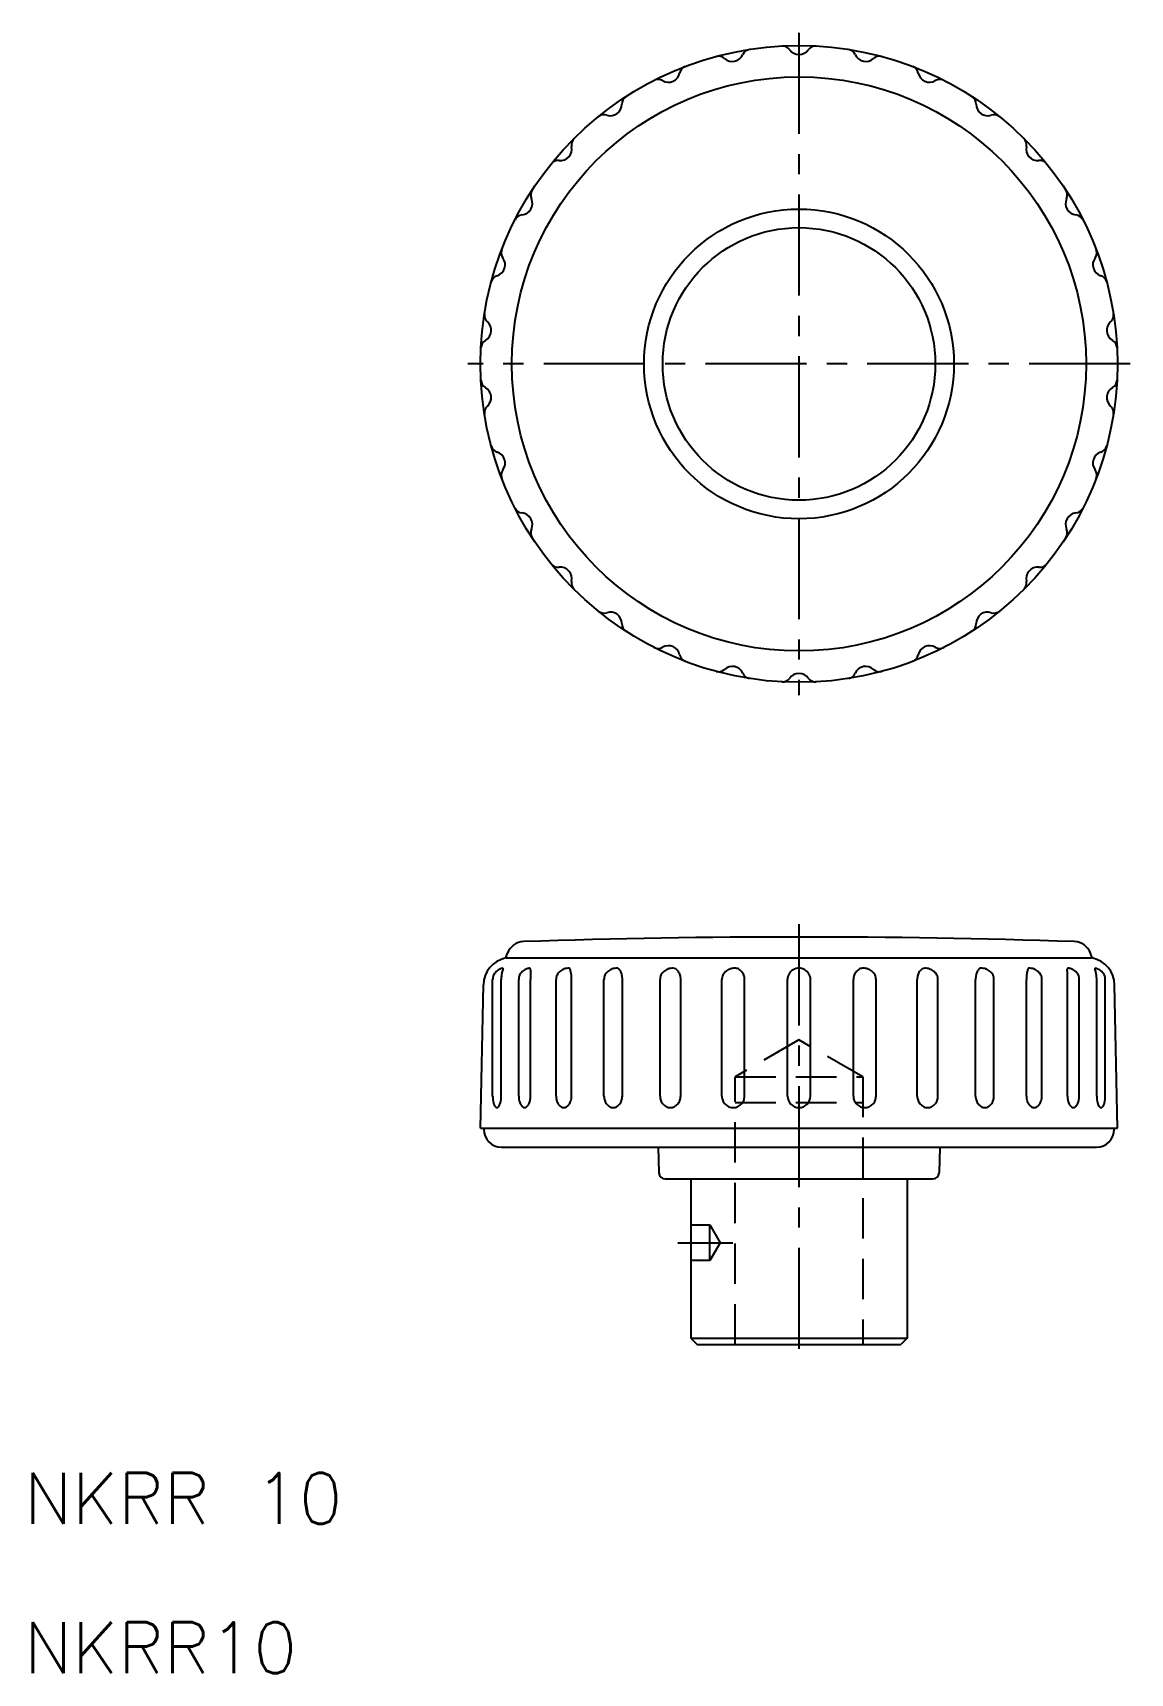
# Model space of a CAD drawing. Extents: x 53 to 139, y 91 to 220.
import ezdxf
from ezdxf.enums import TextEntityAlignment as Align

# ---------------------------------------------------------------- set-up
doc = ezdxf.new("R2010")
doc.units = 0
doc.header["$LTSCALE"] = 0.25
doc.linetypes.add('CENTER', pattern=[50.8, 31.75, -6.35, 6.35, -6.35])
doc.linetypes.add('DASHED', pattern=[19.05, 12.7, -6.35])
doc.layers.get('0').update_dxf_attribs({"linetype": 'CONTINUOUS'})
doc.layers.add('CENTER', color=1, linetype='CENTER')
doc.styles.get("Standard").update_dxf_attribs({"font": 'txt.shx'})

msp = doc.modelspace()

# ---------------------------------------------------------------- linework, layer by layer
at = {"color": 7, "linetype": 'CONTINUOUS'}
for p, q in [((89.860728, 147.393903), (89.992728, 147.759203)), ((89.860728, 147.393903), (135.892728, 147.393903)), ((101.368728, 147.393903), (101.368728, 147.394003)), ((112.876728, 147.393903), (112.876828, 147.393903)), ((135.892728, 147.393903), (135.759728, 147.759203)), ((88.828728, 136.546703), (88.828728, 145.695203)), ((89.502728, 136.546703), (89.502728, 145.695203)), ((90.874728, 136.546703), (90.874728, 145.695203)), ((91.800728, 136.546703), (91.800728, 145.695203)), ((93.804728, 136.546703), (93.804728, 145.695203)), ((95.023728, 136.546703), (95.023728, 145.695203)), ((97.568728, 136.546703), (97.568728, 145.695203)), ((99.011728, 136.546703), (99.011728, 145.695203)), ((101.966728, 136.546703), (101.966728, 145.695203)), ((103.591728, 136.546703), (103.591728, 145.695203)), ((106.828728, 136.546703), (106.828728, 145.695203)), ((108.601728, 136.546703), (108.601728, 145.695203)), ((111.976728, 136.546703), (111.976728, 145.695203)), ((113.776728, 136.546703), (113.776728, 145.695203)), ((117.151728, 136.546703), (117.151728, 145.695203)), ((118.924728, 136.546703), (118.924728, 145.695203)), ((122.161728, 136.546703), (122.161728, 145.695203)), ((123.786728, 136.546703), (123.786728, 145.695203)), ((126.741728, 136.546703), (126.741728, 145.695203)), ((128.184728, 136.546703), (128.184728, 145.695203)), ((130.729728, 136.546703), (130.729728, 145.695203)), ((131.947728, 136.546703), (131.947728, 145.695203)), ((133.952728, 136.546703), (133.952728, 145.695203)), ((134.878728, 136.546703), (134.878728, 145.695203)), ((136.250728, 136.546703), (136.250728, 145.695203)), ((136.924728, 136.546703), (136.924728, 145.695203)), ((87.876728, 134.039103), (88.104328, 145.283603)), ((137.876728, 134.039103), (137.648728, 145.283603)), ((87.876728, 134.039103), (137.876728, 134.039103)), ((88.126728, 134.039103), (88.126728, 133.939103)), ((137.626728, 134.039103), (137.626728, 133.939103)), ((89.526728, 132.539103), (136.226728, 132.539103)), ((101.810728, 132.539103), (101.878728, 130.526003)), ((123.941728, 132.539103), (123.874728, 130.526003)), ((102.378728, 130.039103), (123.374728, 130.039103)), ((104.376728, 130.039103), (104.376728, 117.539103)), ((121.376728, 130.039103), (121.376728, 117.539103)), ((104.376728, 117.539103), (121.376728, 117.539103)), ((104.376728, 117.539103), (104.876728, 117.039103)), ((121.376728, 117.539103), (120.876728, 117.039103)), ((104.876728, 117.039103), (120.876728, 117.039103))]:
    msp.add_line(p, q, dxfattribs=at)
at = {"color": 3, "linetype": 'DASHED'}
for p, q in [((112.876728, 140.954903), (107.876728, 138.068203)), ((117.876728, 138.068203), (112.876728, 140.954903)), ((107.876728, 117.039103), (107.876728, 138.068203)), ((107.876728, 138.068203), (117.876728, 138.068203)), ((117.876728, 138.068203), (117.876728, 117.039103)), ((107.876728, 136.039103), (117.876728, 136.039103)), ((104.376728, 126.439103), (105.876728, 126.439103)), ((105.876728, 123.639103), (105.876728, 126.439103)), ((105.876728, 126.439103), (106.684728, 125.039103)), ((106.684728, 125.039103), (105.876728, 123.639103)), ((105.876728, 123.639103), (104.376728, 123.639103))]:
    msp.add_line(p, q, dxfattribs=at)
at = {"color": 7, "linetype": 'CONTINUOUS'}
for radius in [25, 22.54, 12.1608, 10.7]:
    msp.add_circle((112.876728, 194.038403), radius, dxfattribs=at)
for centre, radius, start, end in [((111.577728, 218.303403), 0.699994, 35.746378, 93.0633), ((114.175728, 218.303403), 0.700005, 86.936777, 144.253011), ((106.561728, 217.503403), 0.700002, 47.746693, 105.062984), ((107.637728, 218.687403), 0.900002, 227.746999, 336.253002), ((109.101728, 218.043403), 0.699996, 98.93692, 156.252982), ((112.876728, 219.238403), 0.900002, 215.747029, 324.252974), ((116.651728, 218.043403), 0.7, 23.74721, 81.0631), ((118.115728, 218.687403), 0.900006, 203.747001, 312.253003), ((119.191728, 217.503403), 0.7, 74.937093, 132.252983), ((102.626728, 217.059403), 0.900006, 239.747027, 348.252973), ((104.193728, 216.734403), 0.699996, 110.937005, 168.25301), ((121.559728, 216.734403), 0.699992, 11.746208, 69.063015), ((123.126728, 217.059403), 0.899998, 191.746972, 300.252001), ((101.820728, 215.677403), 0.699996, 59.746492, 117.063012), ((123.932728, 215.677403), 0.699999, 62.936721, 120.253012), ((98.064728, 214.425403), 0.900006, 251.746998, 0.253534), ((99.664728, 214.432403), 0.700004, 122.936976, 180.254012), ((126.088728, 214.432403), 0.700004, 359.74599, 57.063388), ((127.688728, 214.425403), 0.900003, 179.747002, 288.253004), ((97.563728, 212.906403), 0.700003, 71.746692, 129.062983), ((128.189728, 212.906403), 0.700006, 50.936406, 108.252984), ((95.712728, 211.240403), 0.699997, 134.937004, 192.253009), ((130.040728, 211.240403), 0.699997, 347.746993, 45.062672), ((93.974728, 209.310403), 0.699996, 83.746605, 141.063011), ((94.149728, 210.900403), 0.899993, 263.747026, 12.253275), ((131.603728, 210.900403), 0.900004, 167.746974, 276.252976), ((131.777728, 209.310403), 0.700007, 38.936607, 96.2533), ((92.511728, 207.295403), 0.7, 146.936975, 204.25298), ((133.241728, 207.295403), 0.699996, 335.747023, 33.06379), ((91.052728, 206.638403), 0.900001, 275.746997, 24.253074), ((134.700728, 206.638403), 0.900005, 155.747003, 264.253005), ((91.212728, 205.046403), 0.700005, 95.746691, 153.062982), ((134.540728, 205.046403), 0.700001, 26.93698, 84.254017), ((88.910028, 201.825403), 0.900006, 287.747025, 36.253618), ((90.200728, 202.771403), 0.699997, 158.937003, 216.251976), ((136.843728, 201.825403), 0.899994, 143.746975, 252.252977), ((135.552728, 202.771403), 0.699992, 323.746995, 21.064278), ((89.397728, 200.301403), 0.699999, 107.747005, 165.06301), ((136.355728, 200.301403), 0.699996, 14.936208, 72.253473), ((88.880128, 197.866403), 0.7, 170.936973, 228.252978), ((87.814728, 196.672403), 0.900001, 299.746996, 48.253818), ((137.938728, 196.672403), 0.899997, 131.747004, 240.253006), ((136.873728, 197.866403), 0.700002, 311.747024, 9.063963), ((88.608628, 195.283403), 0.700001, 119.746976, 177.062007), ((137.144728, 195.283403), 0.7, 2.936294, 60.252987), ((88.608628, 192.793403), 0.700001, 182.937976, 240.253006), ((87.814728, 191.404403), 0.899997, 311.747024, 60.253273), ((137.938728, 191.404403), 0.899998, 119.746976, 228.252978), ((137.144728, 192.793403), 0.700001, 299.746996, 357.062027), ((88.880128, 190.210403), 0.699997, 131.747004, 189.063009), ((136.873728, 190.210403), 0.699992, 350.936993, 48.253474), ((89.397728, 187.775403), 0.7, 194.936972, 252.252977), ((88.910028, 186.251403), 0.899994, 323.746995, 72.253015), ((136.843728, 186.251403), 0.900008, 107.747005, 216.253008), ((136.355728, 187.775403), 0.699997, 287.747025, 345.062973), ((90.200728, 185.305403), 0.699998, 143.746975, 201.06298), ((135.552728, 185.305403), 0.699997, 338.937023, 36.253904), ((91.212728, 183.030403), 0.700001, 206.937, 264.253005), ((91.052728, 181.438403), 0.899998, 335.747023, 84.253272), ((134.700728, 181.438403), 0.900001, 95.746805, 204.25298), ((134.540728, 183.030403), 0.700006, 275.746997, 333.063002), ((92.511728, 180.781403), 0.700003, 155.747003, 213.063008), ((133.241728, 180.781403), 0.700006, 326.936994, 24.252616), ((93.974728, 178.766403), 0.700001, 218.937028, 276.252976), ((94.149728, 177.176403), 0.900004, 347.746993, 96.253185), ((131.603728, 177.176403), 0.900001, 83.746319, 192.253009), ((131.777728, 178.766403), 0.700004, 263.747026, 321.062), ((95.712728, 176.836403), 0.699997, 167.746974, 225.062979), ((130.040728, 176.836403), 0.700002, 314.937024, 12.253619), ((97.563728, 175.170403), 0.700002, 230.936999, 288.253004), ((98.064728, 173.651403), 0.900003, 359.747022, 108.252984), ((127.688728, 173.651403), 0.899999, 71.747093, 180.252981), ((128.189728, 175.170403), 0.700003, 251.746998, 309.061972), ((99.664728, 173.644403), 0.700004, 179.747002, 237.063007), ((126.088728, 173.644403), 0.699997, 302.936996, 0.253534), ((101.820728, 172.399403), 0.699999, 242.937027, 300.252975), ((102.626728, 171.017403), 0.899998, 11.746781, 120.253012), ((123.126728, 171.017403), 0.900004, 59.746492, 168.25301), ((123.932728, 172.399403), 0.700003, 239.747027, 297.062975), ((104.193728, 171.342403), 0.700001, 191.746972, 249.062977), ((106.561728, 170.573403), 0.7, 254.936998, 312.253003), ((107.637728, 169.389403), 0.899999, 23.746923, 132.252983), ((118.115728, 169.389403), 0.899996, 47.746922, 156.252982), ((119.191728, 170.573403), 0.700002, 227.746999, 285.063004), ((121.559728, 171.342403), 0.699996, 290.937025, 348.252973), ((109.101728, 170.033403), 0.7, 203.747001, 261.063005), ((111.577728, 169.773403), 0.699998, 266.937026, 324.252974), ((112.876728, 168.838403), 0.899997, 35.746608, 144.253011), ((114.175728, 169.773403), 0.699999, 215.747029, 273.062976), ((116.651728, 170.033403), 0.700003, 278.936997, 336.253002), ((91.308728, 147.280403), 1.4, 91.905582, 160.000011), ((112.876728, -500.960597), 650, 88.094381, 91.905582), ((134.444728, 147.280403), 1.4, 20.000009, 88.094381), ((90.303728, 145.239103), 2.2, 101.634978, 178.840009), ((135.449728, 145.239103), 2.20001, 1.160068, 78.364813), ((89.693728, 145.695203), 0.865029, 156.664996, 180.00002), ((89.728728, 145.680103), 0.903264, 133.836982, 156.664996), ((89.751728, 145.656603), 0.935861, 111.689012, 133.836982), ((89.765728, 145.619803), 0.975363, 99.479511, 111.689012), ((92.577728, 145.695203), 3.07438, 173.095019, 180.00002), ((91.176728, 145.864803), 1.66342, 163.70298, 173.095019), ((90.302728, 146.120303), 0.75304, 149.109974, 163.70298), ((89.613728, 146.532603), 0.050002, 329.107015, 99.476703), ((91.720728, 145.695203), 0.846897, 156.208005, 180.00002), ((91.774728, 145.671403), 0.905806, 133.212974, 156.208005), ((91.809728, 145.634503), 0.956485, 111.263018, 133.212974), ((91.832728, 145.576803), 1.01844, 97.179887, 111.263018), ((91.717728, 146.488003), 0.099999, 356.31701, 97.179314), ((117.288728, 145.695203), 25.488, 179.162012, 180.00002), ((104.560728, 145.881403), 12.7592, 177.977994, 179.162012), ((96.986728, 146.148803), 5.18021, 176.31699, 177.977994), ((94.607728, 145.695203), 0.802283, 155.001986, 180.00002), ((94.709728, 145.647603), 0.914923, 131.617, 155.001986), ((94.775728, 145.573403), 1.01419, 110.202015, 131.617), ((94.818728, 145.457103), 1.13808, 89.999981, 110.202015), ((94.818728, 146.529103), 0.066089, 28.866989, 89.999981), ((94.103728, 146.135303), 0.881834, 12.863304, 28.867906), ((92.947728, 145.871303), 2.06744, 5.40345, 12.863074), ((91.085728, 145.695203), 3.93789, 0, 5.403393), ((98.361728, 145.695203), 0.793123, 154.739972, 180.00002), ((98.473728, 145.642203), 0.917362, 131.277981, 154.739972), ((98.546728, 145.559503), 1.02742, 109.981999, 131.277981), ((98.593728, 145.429803), 1.16539, 89.999981, 109.981999), ((98.593728, 146.386003), 0.209216, 48.269803, 89.999981), ((98.301728, 146.058803), 0.647599, 24.910887, 48.270319), ((97.829728, 145.839703), 1.16782, 10.888719, 24.910887), ((97.078728, 145.695203), 1.93275, 0, 10.888891), ((102.759728, 145.695203), 0.792434, 154.719002, 180.00002), ((102.872728, 145.641803), 0.917557, 131.252026, 154.719002), ((102.945728, 145.558403), 1.02845, 109.964982, 131.252026), ((102.992728, 145.427703), 1.1675, 89.999981, 109.964982), ((102.992728, 146.188503), 0.40676, 58.088123, 89.999981), ((102.845728, 145.952203), 0.685098, 33.629872, 58.088008), ((102.612728, 145.796903), 0.965419, 15.403627, 33.629872), ((102.243728, 145.695203), 1.34839, 0, 15.403627), ((107.643728, 145.695203), 0.815573, 155.374007, 180.00002), ((107.731728, 145.655103), 0.911743, 132.102009, 155.374007), ((107.787728, 145.592703), 0.995873, 110.52098, 132.102009), ((107.824728, 145.495003), 1.10023, 89.999981, 110.52098), ((107.824728, 145.920603), 0.674625, 64.382007, 89.999981), ((107.771728, 145.811603), 0.795544, 40.821524, 64.382293), ((107.690728, 145.741003), 0.903421, 19.687918, 40.821811), ((107.562728, 145.695203), 1.03943, 0, 19.687918), ((112.876728, 145.695203), 0.900002, 0, 180.00002), ((118.190728, 145.695203), 1.03943, 160.311987, 180.00002), ((118.062728, 145.741003), 0.903418, 139.17798, 160.311987), ((117.980728, 145.811603), 0.795541, 115.618013, 139.17798), ((117.928728, 145.920603), 0.674622, 89.999981, 115.618013), ((117.928728, 145.495003), 1.10023, 69.479326, 89.999981), ((117.965728, 145.592703), 0.995869, 47.898298, 69.478925), ((118.021728, 145.655103), 0.911739, 24.626414, 47.897782), ((118.109728, 145.695203), 0.815567, 0, 24.626013), ((123.509728, 145.695203), 1.34839, 164.595992, 180.00002), ((123.140728, 145.796903), 0.965415, 146.369976, 164.595992), ((122.907728, 145.952203), 0.685095, 121.912012, 146.369976), ((122.760728, 146.188503), 0.406754, 89.999981, 121.91098), ((122.760728, 145.427703), 1.16751, 70.034407, 89.999981), ((122.807728, 145.558403), 1.02845, 48.747822, 70.034579), ((122.880728, 145.641803), 0.917559, 25.280617, 48.747994), ((122.993728, 145.695203), 0.792435, 0, 25.280617), ((128.674728, 145.695203), 1.93275, 169.111014, 180.00002), ((127.923728, 145.839703), 1.16782, 155.089018, 169.111014), ((127.451728, 146.058803), 0.647604, 131.729987, 155.089018), ((127.159728, 146.386003), 0.209213, 89.999981, 131.729013), ((127.159728, 145.429803), 1.16539, 70.018078, 89.999981), ((127.206728, 145.559503), 1.02743, 48.721695, 70.018422), ((127.279728, 145.642203), 0.917372, 25.260277, 48.722497), ((127.391728, 145.695203), 0.793121, 0, 25.260621), ((134.667728, 145.695203), 3.93789, 174.597028, 180.00002), ((132.805728, 145.871303), 2.06745, 167.137003, 174.597028), ((131.649728, 146.135303), 0.881829, 151.132, 167.137003), ((130.934728, 146.529103), 0.066086, 89.999981, 151.132974), ((130.934728, 145.457103), 1.13808, 69.797604, 89.999981), ((130.977728, 145.573403), 1.01419, 48.383077, 69.797776), ((131.043728, 145.647603), 0.914928, 24.997404, 48.382676), ((131.145728, 145.695203), 0.802277, 0, 24.997576), ((134.035728, 146.488003), 0.099997, 82.82082, 183.682993), ((128.766728, 146.148803), 5.18021, 2.022255, 3.683259), ((121.192728, 145.881403), 12.7592, 0.837951, 2.022255), ((108.464728, 145.695203), 25.488, 0, 0.837951), ((133.920728, 145.576803), 1.01844, 68.736773, 82.82019), ((133.943728, 145.634503), 0.956488, 46.786702, 68.736486), ((133.978728, 145.671403), 0.905809, 23.792416, 46.787676), ((134.031728, 145.695203), 0.846893, 0, 23.792588), ((136.139728, 146.532603), 0.05, 80.514722, 210.892987), ((135.450728, 146.120303), 0.753049, 16.296524, 30.890504), ((135.987728, 145.619803), 0.975361, 68.311294, 80.521025), ((134.576728, 145.864803), 1.66342, 6.904714, 16.296696), ((133.175728, 145.695203), 3.07439, 0, 6.904714), ((136.001728, 145.656603), 0.935856, 46.163324, 68.310492), ((136.024728, 145.680103), 0.903259, 23.335081, 46.162923), ((136.059728, 145.695203), 0.865036, 0, 23.334795), ((91.226728, 136.546703), 2.39813, 180.00002, 188.818986), ((87.104728, 136.546703), 2.39813, 351.181016, 0), ((92.617728, 136.546703), 1.74388, 180.00002, 192.032019), ((90.056728, 136.546703), 1.74388, 347.967983, 0), ((95.129728, 136.546703), 1.32479, 180.00002, 195.664972), ((93.698728, 136.546703), 1.32479, 344.334973, 0), ((98.687728, 136.546703), 1.11918, 180.00002, 198.372026), ((97.892728, 136.546703), 1.11918, 341.627976, 0), ((102.961728, 136.546703), 0.995239, 180.00002, 200.501023), ((102.596728, 136.546703), 0.995245, 339.49898, 0), ((107.741728, 136.546703), 0.913185, 180.00002, 202.200014), ((107.688728, 136.546703), 0.913191, 337.799988, 0), ((112.876728, 136.546703), 0.900002, 180.00002, 0), ((118.064728, 136.546703), 0.913193, 180.00002, 202.200014), ((118.011728, 136.546703), 0.913184, 337.799988, 0), ((123.156728, 136.546703), 0.995239, 180.00002, 200.501023), ((122.791728, 136.546703), 0.995238, 339.49898, 0), ((127.860728, 136.546703), 1.11919, 180.00002, 198.372026), ((127.065728, 136.546703), 1.11918, 341.627976, 0), ((132.054728, 136.546703), 1.32478, 180.00002, 195.664972), ((130.623728, 136.546703), 1.3248, 344.334973, 0), ((135.696728, 136.546703), 1.74388, 180.00002, 192.032019), ((133.134728, 136.546703), 1.74388, 347.967983, 0), ((138.648728, 136.546703), 2.39813, 180.00002, 188.818986), ((134.526728, 136.546703), 2.39813, 351.181016, 0), ((90.201728, 136.387703), 1.36109, 188.818986, 200.532994), ((89.560728, 136.147303), 0.675742, 200.532994, 222.121012), ((89.165728, 135.790603), 0.143942, 222.121012, 270.000001), ((89.165728, 135.790603), 0.143944, 270.000001, 317.87899), ((88.771328, 136.147303), 0.675747, 317.87899, 339.467008), ((88.129528, 136.387703), 1.36108, 339.467008, 351.181016), ((91.983728, 136.411603), 1.09555, 192.032019, 207.228006), ((91.584728, 136.206303), 0.646966, 207.228006, 231.16601), ((91.337728, 135.898503), 0.251759, 231.166984, 270.000001), ((91.337728, 135.898503), 0.251762, 270.000001, 308.833018), ((91.089728, 136.206303), 0.64697, 308.833992, 332.771997), ((90.690728, 136.411603), 1.09555, 332.771997, 347.967983), ((94.777728, 136.447903), 0.959015, 195.664972, 214.097999), ((94.554728, 136.297103), 0.690035, 214.097999, 238.539977), ((94.414728, 136.067403), 0.420705, 238.539977, 270.000001), ((94.414728, 136.067403), 0.420708, 270.000001, 301.460025), ((94.273728, 136.297103), 0.690032, 301.460025, 325.902004), ((94.050728, 136.447903), 0.959018, 325.902004, 344.334973), ((98.492728, 136.482003), 0.91393, 198.372026, 218.721997), ((98.368728, 136.382703), 0.755215, 218.721997, 242.677993), ((98.289728, 136.229903), 0.583187, 242.677993, 270.000001), ((98.289728, 136.229903), 0.583191, 270.000001, 297.322009), ((98.210728, 136.382703), 0.75521, 297.322009, 321.278005), ((98.086728, 136.482003), 0.913933, 321.278005, 341.627976), ((102.872728, 136.513303), 0.899961, 200.501023, 222.072024), ((102.815728, 136.461903), 0.823177, 222.072024, 245.351013), ((102.778728, 136.382103), 0.735431, 245.351013, 270.000001), ((102.778728, 136.382103), 0.735435, 270.000001, 294.648989), ((102.742728, 136.461903), 0.823175, 294.648989, 317.927978), ((102.685728, 136.513303), 0.899964, 317.927978, 339.49898), ((107.728728, 136.541403), 0.899274, 202.200014, 224.574016), ((107.720728, 136.533303), 0.887679, 224.574016, 247.197026), ((107.714728, 136.520603), 0.873931, 247.197026, 270.000001), ((107.714728, 136.520603), 0.873932, 270.000001, 292.802977), ((107.709728, 136.533303), 0.887677, 292.802977, 315.425986), ((107.701728, 136.541403), 0.899278, 315.425986, 337.799988), ((118.051728, 136.541403), 0.899274, 202.200014, 224.574016), ((118.043728, 136.533303), 0.887684, 224.574016, 247.197026), ((118.037728, 136.520603), 0.873928, 247.197026, 270.000001), ((118.037728, 136.520603), 0.873932, 270.000001, 292.802977), ((118.032728, 136.533303), 0.887674, 292.802977, 315.427017), ((118.024728, 136.541403), 0.899278, 315.425986, 337.799988), ((123.067728, 136.513303), 0.899954, 200.501023, 222.072024), ((123.010728, 136.461903), 0.823171, 222.072024, 245.351013), ((122.973728, 136.382103), 0.735431, 245.351013, 270.000001), ((122.973728, 136.382103), 0.735435, 270.000001, 294.648989), ((122.937728, 136.461903), 0.823175, 294.648989, 317.927978), ((122.880728, 136.513303), 0.899964, 317.927978, 339.49898), ((127.666728, 136.482003), 0.913937, 198.372026, 218.721997), ((127.542728, 136.382703), 0.755209, 218.721997, 242.677993), ((127.463728, 136.229903), 0.583191, 242.677019, 270.000001), ((127.463728, 136.229903), 0.583191, 270.000001, 297.322983), ((127.384728, 136.382703), 0.75521, 297.322009, 321.278005), ((127.260728, 136.482003), 0.913933, 321.278005, 341.627976), ((131.701728, 136.447903), 0.959022, 195.664972, 214.097999), ((131.479728, 136.297103), 0.690028, 214.097999, 238.539003), ((131.338728, 136.067403), 0.420709, 238.539003, 270.000001), ((131.338728, 136.067403), 0.420708, 270.000001, 301.460999), ((131.198728, 136.297103), 0.690028, 301.460025, 325.902004), ((130.975728, 136.447903), 0.959018, 325.902004, 344.334973), ((135.062728, 136.411603), 1.09556, 192.032019, 207.228006), ((134.663728, 136.206303), 0.646973, 207.226974, 231.166984), ((134.415728, 135.898503), 0.251759, 231.166984, 270.000001), ((134.415728, 135.898503), 0.251762, 270.000001, 308.833018), ((134.167728, 136.206303), 0.646965, 308.833018, 332.771997), ((133.769728, 136.411603), 1.09555, 332.771997, 347.967983), ((137.623728, 136.387703), 1.36109, 188.818986, 200.532994), ((136.981728, 136.147303), 0.675742, 200.532994, 222.121012), ((136.587728, 135.790603), 0.143942, 222.121012, 270.000001), ((136.587728, 135.790603), 0.143944, 270.000001, 317.87899), ((136.192728, 136.147303), 0.675747, 317.87899, 339.467008), ((135.551728, 136.387703), 1.3611, 339.467008, 351.181016), ((89.526728, 133.939103), 1.4, 180.00002, 270.000001), ((136.226728, 133.939103), 1.4, 270.000001, 0), ((102.378728, 130.539103), 0.500003, 181.500023, 270.000001), ((123.374728, 130.539103), 0.5, 270.000001, 358.499979)]:
    msp.add_arc(centre, radius, start, end, dxfattribs=at)
at = {"layer": 'CENTER', "color": 1, "linetype": 'CENTER'}
for p, q in [((112.876728, 220.038403), (112.876728, 168.038403)), ((138.876728, 194.038403), (86.876728, 194.038403)), ((112.876728, 150.039103), (112.876728, 116.039103)), ((103.376728, 125.039103), (107.684728, 125.039103))]:
    msp.add_line(p, q, dxfattribs=at)

# ---------------------------------------------------------------- texts
at = {"color": 7, "linetype": 'CONTINUOUS'}
for s, p in [('NKRR 10', (52.045034, 104.959179)), ('NKRR10', (52.045034, 93.234687))]:
    msp.add_text(s, height=4, dxfattribs=at).set_placement(p, align=Align.MIDDLE_LEFT)

doc.saveas('drawing.dxf')
